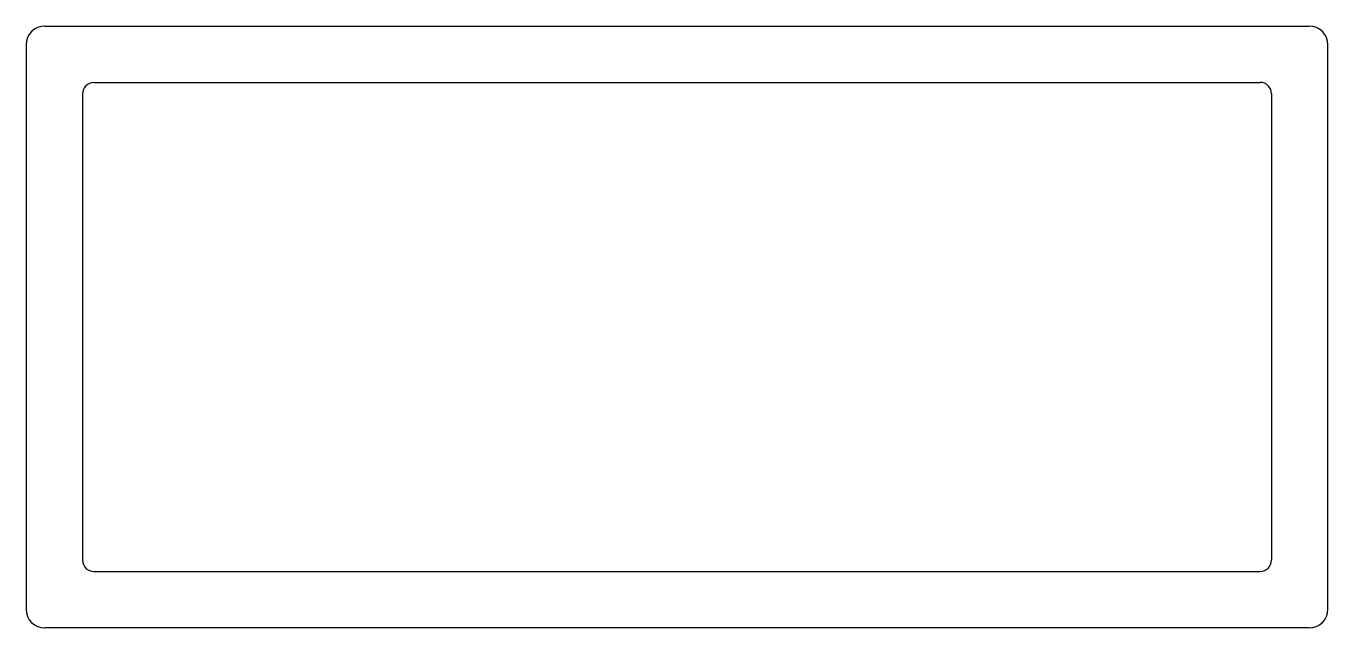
# Model space of a CAD drawing. Header units: millimetres. Extents: x 8 to 354, y 7 to 166.
import ezdxf

# ---------------------------------------------------------------- set-up
doc = ezdxf.new("R2010")
doc.units = ezdxf.units.MM

msp = doc.modelspace()

# ---------------------------------------------------------------- linework, layer by layer
for p, q in [((13.32, 166.4), (348.88, 166.4)), ((8.32, 161.4), (8.32, 11.58)), ((353.88, 11.58), (353.88, 161.4)), ((23.32, 148.41), (23.32, 24.58)), ((338.88, 148.41), (338.88, 24.58)), ((26.32, 21.58), (335.88, 21.58)), ((348.88, 6.58), (13.32, 6.58))]:
    msp.add_line(p, q)
at = {"color": 0}
msp.add_line((26.3, 151.41), (335.87, 151.41), dxfattribs=at)
for centre, radius, start, end in [((13.32, 161.4), 5, 90, 180), ((348.88, 161.4), 5, 0, 90), ((26.32, 148.41), 3, 90, 180.5592), ((335.97, 148.5), 2.91, 358.1325, 92.0926), ((26.32, 24.58), 3, 180, 270), ((335.88, 24.58), 3, 270, 0), ((13.32, 11.58), 5, 180, 270), ((348.88, 11.58), 5, 270, 0)]:
    msp.add_arc(centre, radius, start, end)

doc.saveas('drawing.dxf')
